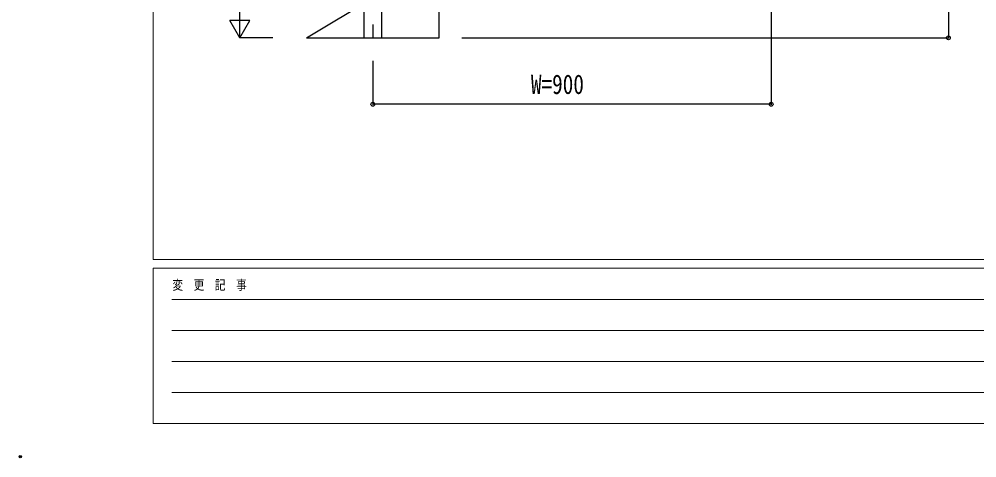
# Model space of a CAD drawing. Units: millimetres, scale not verified. Extents: x -4143 to 4140, y -2900 to 2898.
# Drawn here: x -4143 to -1980, y -2900 to -1910 of the extents above; entities that cross this region are included whole.
import ezdxf
from ezdxf.enums import TextEntityAlignment as Align

# ---------------------------------------------------------------- set-up
doc = ezdxf.new("R2010")
doc.units = ezdxf.units.MM
doc.header["$LTSCALE"] = 10
doc.header["$PDMODE"] = 32
doc.header["$PDSIZE"] = 5
for name, color, linetype in [('0-2_YKK_12', 2, 'Continuous'), ('0-3_YKK_A1', 4, 'Continuous'), ('0-4_YKK_D', 6, 'Continuous')]:
    doc.layers.add(name, color=color, linetype=linetype)
doc.layers.add('0-5_YKK_ZWAK', color=92, linetype='Continuous', lineweight=18)
doc.styles.add('ＭＳ ゴシック', font='')
doc.styles.get('ＭＳ ゴシック').set_extended_font_data('MS Gothic')

msp = doc.modelspace()

# ---------------------------------------------------------------- linework, layer by layer
at = {"layer": '0-2_YKK_12'}
msp.add_line((-3343.97, -1922.84), (-3343.97, -1952.5), dxfattribs=at)
at = {"layer": '0-3_YKK_A1'}
for p, q in [((-3493.97, -1952.5), (-2593.97, -1412.5)), ((-3193.97, -1952.5), (-3193.97, -1772.5)), ((-3364.22, -1860.17), (-3364.22, -1952.5)), ((-3323.72, -1952.5), (-3323.72, -1860.96)), ((-3493.97, -1952.5), (-3193.97, -1952.5))]:
    msp.add_line(p, q, dxfattribs=at)
msp.add_point((-4140.1, -2897.5), dxfattribs=at)
at = {"layer": '0-4_YKK_D'}
for p, q in [((-2043.97, -1412.5), (-2043.97, -1952.5)), ((-2443.97, -1464.5), (-2443.97, -2103.5)), ((-3643.97, -1952.46), (-3643.97, -1874.52)), ((-3643.97, -1952.46), (-3666.47, -1913.49)), ((-3621.47, -1913.49), (-3666.47, -1913.49)), ((-3643.97, -1952.46), (-3621.47, -1913.49)), ((-3569.97, -1952.46), (-3644.97, -1952.46)), ((-3142.97, -1952.5), (-2042.97, -1952.5)), ((-3343.97, -2004.5), (-3343.97, -2103.5)), ((-2443.97, -2102.5), (-3343.97, -2102.5))]:
    msp.add_line(p, q, dxfattribs=at)
for centre in [(-2043.97, -1952.5), (-3343.97, -2102.5), (-2443.97, -2102.5)]:
    msp.add_circle(centre, 4.25, dxfattribs=at)
msp.add_point((-4140.1, -2897.5), dxfattribs=at)
at = {"layer": '0-5_YKK_ZWAK', "color": 7}
for p, q in [((-3840.08, -2452.5), (-3840.08, 2847.5)), ((3959.92, -2452.5), (-3840.08, -2452.5)), ((-1240.08, -2472.5), (-3840.08, -2472.5)), ((-3840.08, -2822.5), (-3840.08, -2472.5)), ((-3840.08, -2822.5), (-1240.08, -2822.5))]:
    msp.add_line(p, q, dxfattribs=at)
at = {"layer": '0-5_YKK_ZWAK'}
for p, q in [((-3797.58, -2542.5), (-1290.08, -2542.5)), ((-3797.58, -2612.5), (-1290.08, -2612.5)), ((-3797.58, -2682.5), (-1290.08, -2682.5)), ((-3797.58, -2752.5), (-1290.08, -2752.5))]:
    msp.add_line(p, q, dxfattribs=at)

# ---------------------------------------------------------------- texts
at = {"layer": '0-4_YKK_D', "style": 'ＭＳ ゴシック', "width": 0.8}
msp.add_text('W=900', height=43.99, dxfattribs=at).set_placement((-2986.77, -2092.5), align=Align.BOTTOM_LEFT)
at = {"layer": '0-5_YKK_ZWAK', "color": 7, "style": 'ＭＳ ゴシック', "width": 0.8}
msp.add_text('変  更  記  事', height=21.99, dxfattribs=at).set_placement((-3796.41, -2527.5), align=Align.BOTTOM_LEFT)

doc.saveas('drawing.dxf')
